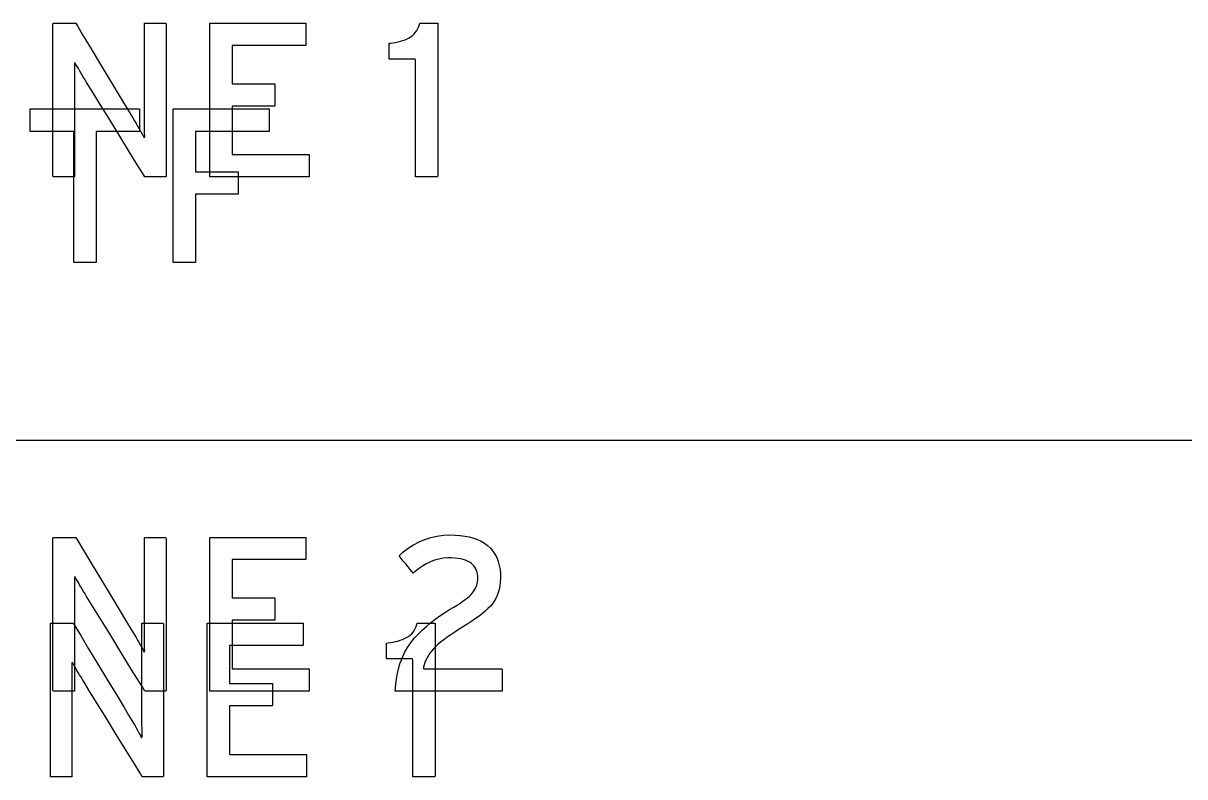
# Model space of a CAD drawing. Extents: x 1 to 47.7, y 0.2 to 35.
# Drawn here: x 12.157 to 12.891, y 11.594 to 12.071 of the extents above; entities that cross this region are included whole.
import ezdxf

# ---------------------------------------------------------------- set-up
doc = ezdxf.new("R2010")
doc.units = 0
doc.header["$MEASUREMENT"] = 0
for name, color, linetype in [('4_1__5U__UP_TO_TWO_IO_BOAR', 7, 'CONTINUOUS'), ('4_2__5U__FRONT_PANEL_W_24_', 7, 'CONTINUOUS'), ('5_1___24__TARGET_LEDS___12', 7, 'CONTINUOUS')]:
    doc.layers.add(name, color=color, linetype=linetype)

msp = doc.modelspace()

# ---------------------------------------------------------------- linework, layer by layer
at = {"layer": '4_1__5U__UP_TO_TWO_IO_BOAR'}
for points in [[(12.23421, 11.9736), (12.23284, 11.97582), (12.22919, 11.98176), (12.22393, 11.9903), (12.21776, 12.00034), (12.21133, 12.01077), (12.20535, 12.0205), (12.20048, 12.0284), (12.19741, 12.03339), (12.19643, 12.035), (12.19551, 12.03652), (12.19463, 12.038), (12.19378, 12.03944), (12.19295, 12.04083), (12.19216, 12.04218), (12.1914, 12.04349), (12.19066, 12.04476), (12.18995, 12.04598), (12.18966, 12.04519), (12.18966, 12.04285), (12.18967, 12.04044), (12.18968, 12.03795), (12.18969, 12.03539), (12.18971, 12.03275), (12.18973, 12.03004), (12.18976, 12.02726), (12.18979, 12.02439), (12.18979, 12.02261), (12.18979, 12.01809), (12.18979, 12.01128), (12.18979, 12.00311), (12.18979, 11.99447), (12.18979, 11.9863), (12.18979, 11.97949), (12.18979, 11.97497), (12.18978, 11.9736), (12.18915, 11.9736), (12.18772, 11.9736), (12.18574, 11.9736), (12.18345, 11.9736), (12.18112, 11.9736), (12.17898, 11.9736), (12.17728, 11.9736), (12.17628, 11.9736), (12.17611, 11.97428), (12.17611, 11.98058), (12.17611, 11.99204), (12.17611, 12.00689), (12.17611, 12.02338), (12.17611, 12.03975), (12.17611, 12.05423), (12.17611, 12.06506), (12.17611, 12.07047), (12.17638, 12.07078), (12.17756, 12.07078), (12.17942, 12.07078), (12.18172, 12.07078), (12.18418, 12.07078), (12.18655, 12.07078), (12.18856, 12.07078), (12.18996, 12.07078), (12.19048, 12.07078), (12.19179, 12.06862), (12.19527, 12.06284), (12.20029, 12.05453), (12.20619, 12.04476), (12.21231, 12.0346), (12.21802, 12.02514), (12.22267, 12.01744), (12.2256, 12.01259), (12.22659, 12.01093), (12.22764, 12.00913), (12.22864, 12.00739), (12.22961, 12.00571), (12.23053, 12.00409), (12.2314, 12.00254), (12.23224, 12.00105), (12.23303, 11.99962), (12.23378, 11.99825), (12.23407, 11.99903), (12.23404, 12.00144), (12.23402, 12.00392), (12.234, 12.00646), (12.23398, 12.00908), (12.23397, 12.01176), (12.23396, 12.01451), (12.23396, 12.01732), (12.23395, 12.02021), (12.23395, 12.02198), (12.23395, 12.02649), (12.23395, 12.03326), (12.23395, 12.0414), (12.23395, 12.05), (12.23395, 12.05814), (12.23395, 12.06492), (12.23395, 12.06942), (12.23397, 12.07078), (12.2346, 12.07078), (12.23603, 12.07078), (12.23801, 12.07078), (12.24029, 12.07078), (12.24263, 12.07078), (12.24477, 12.07078), (12.24647, 12.07078), (12.24747, 12.07078), (12.24764, 12.0701), (12.24764, 12.0638), (12.24764, 12.05234), (12.24764, 12.03749), (12.24764, 12.02099), (12.24764, 12.00463), (12.24764, 11.99015), (12.24764, 11.97932), (12.24764, 11.97391), (12.24738, 11.9736), (12.24629, 11.9736), (12.24454, 11.9736), (12.2424, 11.9736), (12.2401, 11.9736), (12.23789, 11.9736), (12.23601, 11.9736), (12.2347, 11.9736)], [(12.40512, 11.9736), (12.40512, 11.97645), (12.40512, 11.98404), (12.40512, 11.9949), (12.40512, 12.00758), (12.40512, 12.02063), (12.40512, 12.03258), (12.40512, 12.04199), (12.40512, 12.04739), (12.40496, 12.04813), (12.40375, 12.04813), (12.40164, 12.04813), (12.39896, 12.04813), (12.39604, 12.04813), (12.3932, 12.04813), (12.39077, 12.04813), (12.38907, 12.04813), (12.38843, 12.04813), (12.38843, 12.04851), (12.38843, 12.04954), (12.38843, 12.051), (12.38843, 12.05271), (12.38843, 12.05446), (12.38843, 12.05607), (12.38843, 12.05734), (12.38843, 12.05807), (12.38929, 12.05824), (12.39098, 12.05843), (12.39261, 12.05869), (12.39419, 12.05901), (12.3957, 12.0594), (12.39716, 12.05986), (12.39855, 12.06038), (12.39989, 12.06097), (12.40118, 12.06163), (12.40236, 12.06233), (12.40343, 12.06313), (12.4044, 12.06403), (12.40526, 12.06504), (12.40602, 12.06614), (12.40666, 12.06734), (12.4072, 12.06864), (12.40763, 12.07004), (12.40792, 12.07078), (12.40875, 12.07078), (12.41019, 12.07078), (12.41202, 12.07078), (12.41402, 12.07078), (12.41596, 12.07078), (12.41762, 12.07078), (12.41878, 12.07078), (12.41922, 12.07078), (12.41922, 12.06706), (12.41922, 12.05717), (12.41922, 12.04301), (12.41922, 12.02647), (12.41922, 12.00946), (12.41922, 11.99387), (12.41922, 11.98161), (12.41922, 11.97457), (12.41908, 11.9736), (12.41805, 11.9736), (12.41628, 11.9736), (12.41402, 11.9736), (12.41155, 11.9736), (12.40915, 11.9736), (12.4071, 11.9736), (12.40566, 11.9736)], [(12.23421, 11.64861), (12.23284, 11.65083), (12.22919, 11.65677), (12.22393, 11.66531), (12.21776, 11.67535), (12.21133, 11.68578), (12.20535, 11.6955), (12.20048, 11.70341), (12.19741, 11.7084), (12.19643, 11.71), (12.19551, 11.71153), (12.19463, 11.71301), (12.19378, 11.71445), (12.19295, 11.71584), (12.19216, 11.71719), (12.1914, 11.7185), (12.19066, 11.71976), (12.18995, 11.72099), (12.18966, 11.7202), (12.18966, 11.71786), (12.18967, 11.71545), (12.18968, 11.71296), (12.18969, 11.7104), (12.18971, 11.70776), (12.18973, 11.70505), (12.18976, 11.70226), (12.18979, 11.6994), (12.18979, 11.69762), (12.18979, 11.6931), (12.18979, 11.68629), (12.18979, 11.67811), (12.18979, 11.66948), (12.18979, 11.6613), (12.18979, 11.6545), (12.18979, 11.64997), (12.18978, 11.64861), (12.18915, 11.64861), (12.18772, 11.64861), (12.18574, 11.64861), (12.18345, 11.64861), (12.18112, 11.64861), (12.17898, 11.64861), (12.17728, 11.64861), (12.17628, 11.64861), (12.17611, 11.64929), (12.17611, 11.65559), (12.17611, 11.66704), (12.17611, 11.6819), (12.17611, 11.69839), (12.17611, 11.71476), (12.17611, 11.72924), (12.17611, 11.74007), (12.17611, 11.74548), (12.17638, 11.74579), (12.17756, 11.74579), (12.17942, 11.74579), (12.18172, 11.74579), (12.18418, 11.74579), (12.18655, 11.74579), (12.18856, 11.74579), (12.18996, 11.74579), (12.19048, 11.74579), (12.19179, 11.74362), (12.19527, 11.73785), (12.20029, 11.72954), (12.20619, 11.71977), (12.21231, 11.70961), (12.21802, 11.70015), (12.22267, 11.69245), (12.2256, 11.6876), (12.22659, 11.68594), (12.22764, 11.68414), (12.22864, 11.6824), (12.22961, 11.68072), (12.23053, 11.6791), (12.2314, 11.67755), (12.23224, 11.67606), (12.23303, 11.67463), (12.23378, 11.67326), (12.23407, 11.67404), (12.23404, 11.67645), (12.23402, 11.67893), (12.234, 11.68147), (12.23398, 11.68409), (12.23397, 11.68677), (12.23396, 11.68951), (12.23396, 11.69233), (12.23395, 11.69521), (12.23395, 11.69699), (12.23395, 11.70149), (12.23395, 11.70827), (12.23395, 11.71641), (12.23395, 11.72501), (12.23395, 11.73315), (12.23395, 11.73993), (12.23395, 11.74443), (12.23397, 11.74579), (12.2346, 11.74579), (12.23603, 11.74579), (12.23801, 11.74579), (12.24029, 11.74579), (12.24263, 11.74579), (12.24477, 11.74579), (12.24647, 11.74579), (12.24747, 11.74579), (12.24764, 11.74511), (12.24764, 11.73881), (12.24764, 11.72735), (12.24764, 11.7125), (12.24764, 11.696), (12.24764, 11.67964), (12.24764, 11.66516), (12.24764, 11.65433), (12.24764, 11.64891), (12.24738, 11.64861), (12.24629, 11.64861), (12.24454, 11.64861), (12.2424, 11.64861), (12.2401, 11.64861), (12.23789, 11.64861), (12.23601, 11.64861), (12.2347, 11.64861)], [(12.39231, 11.64861), (12.39271, 11.65327), (12.39334, 11.65769), (12.39422, 11.66187), (12.39532, 11.66582), (12.39667, 11.66953), (12.39825, 11.673), (12.40006, 11.67623), (12.40212, 11.67922), (12.4044, 11.68198), (12.40684, 11.68457), (12.40938, 11.68707), (12.41202, 11.68948), (12.41475, 11.69179), (12.41759, 11.69401), (12.42053, 11.69614), (12.42358, 11.69817), (12.42672, 11.70011), (12.42946, 11.70172), (12.43149, 11.70298), (12.43336, 11.7042), (12.43507, 11.70538), (12.43662, 11.70652), (12.438, 11.70761), (12.43922, 11.70867), (12.44028, 11.70969), (12.44118, 11.71067), (12.4419, 11.71163), (12.4425, 11.71261), (12.44303, 11.71361), (12.44348, 11.71462), (12.44385, 11.71565), (12.44414, 11.7167), (12.44435, 11.71777), (12.44448, 11.71885), (12.44453, 11.71996), (12.44448, 11.72126), (12.44434, 11.72253), (12.44409, 11.72372), (12.44373, 11.72485), (12.44326, 11.72591), (12.44269, 11.7269), (12.44202, 11.72782), (12.44124, 11.72868), (12.44035, 11.72946), (12.43929, 11.7302), (12.43809, 11.73084), (12.43674, 11.7314), (12.43526, 11.73186), (12.43363, 11.73224), (12.43187, 11.73252), (12.42996, 11.73272), (12.42791, 11.73282), (12.4255, 11.73281), (12.42265, 11.73255), (12.41988, 11.73205), (12.41718, 11.73131), (12.41455, 11.73034), (12.412, 11.72912), (12.40951, 11.72767), (12.4071, 11.72598), (12.40476, 11.72406), (12.40364, 11.72325), (12.40299, 11.72404), (12.4019, 11.72539), (12.4005, 11.7271), (12.39898, 11.72897), (12.39748, 11.73081), (12.39617, 11.73242), (12.39521, 11.73361), (12.39475, 11.73417), (12.39721, 11.73638), (12.40049, 11.73889), (12.4039, 11.74108), (12.40742, 11.74295), (12.41108, 11.74448), (12.41485, 11.74569), (12.41874, 11.74657), (12.42276, 11.74712), (12.42691, 11.74735), (12.43022, 11.74727), (12.43337, 11.74702), (12.43635, 11.7466), (12.43916, 11.74602), (12.4418, 11.74528), (12.44428, 11.74437), (12.44659, 11.74329), (12.44874, 11.74205), (12.45071, 11.74063), (12.45249, 11.73898), (12.45404, 11.73716), (12.45538, 11.73516), (12.45651, 11.73298), (12.45742, 11.73063), (12.45811, 11.72809), (12.45858, 11.72538), (12.45884, 11.72249), (12.45888, 11.71972), (12.45874, 11.71735), (12.45846, 11.71509), (12.45804, 11.71293), (12.45747, 11.71089), (12.45676, 11.70895), (12.45591, 11.70713), (12.45492, 11.70541), (12.45378, 11.70381), (12.45245, 11.70228), (12.45094, 11.70074), (12.44925, 11.69918), (12.4474, 11.69761), (12.44537, 11.69601), (12.44318, 11.6944), (12.44081, 11.69276), (12.43828, 11.69111), (12.43557, 11.68944), (12.43267, 11.68766), (12.42994, 11.68593), (12.42742, 11.68425), (12.4251, 11.68262), (12.42298, 11.68106), (12.42107, 11.67954), (12.41936, 11.67808), (12.41785, 11.67667), (12.41654, 11.67532), (12.41538, 11.67394), (12.41432, 11.67255), (12.41337, 11.67113), (12.41253, 11.66969), (12.41179, 11.66824), (12.41116, 11.66676), (12.41063, 11.66525), (12.4102, 11.66373), (12.41019, 11.66271), (12.41308, 11.66271), (12.41868, 11.66271), (12.42609, 11.66271), (12.43444, 11.66271), (12.44284, 11.66271), (12.4504, 11.66271), (12.45625, 11.66271), (12.45948, 11.66271), (12.45985, 11.66254), (12.45985, 11.66153), (12.45985, 11.65982), (12.45985, 11.65764), (12.45985, 11.65526), (12.45985, 11.65291), (12.45985, 11.65086), (12.45985, 11.64935), (12.45985, 11.64863), (12.45836, 11.64861), (12.45266, 11.64861), (12.44384, 11.64861), (12.43309, 11.64861), (12.4216, 11.64861), (12.41058, 11.64861), (12.40123, 11.64861), (12.39474, 11.64861)]]:
    msp.add_lwpolyline(points, close=True, dxfattribs=at)
for points in [[(12.27525, 11.9736), (12.27525, 12.07078), (12.33591, 12.07078), (12.33591, 12.05668), (12.28935, 12.05668), (12.28935, 12.03252), (12.31639, 12.03252), (12.31639, 12.01843), (12.28935, 12.01843), (12.28935, 11.9877), (12.33794, 11.9877), (12.33794, 11.9736), (12.27525, 11.9736)], [(12.27525, 11.64861), (12.27525, 11.74579), (12.33591, 11.74579), (12.33591, 11.73169), (12.28935, 11.73169), (12.28935, 11.70753), (12.31639, 11.70753), (12.31639, 11.69344), (12.28935, 11.69344), (12.28935, 11.66271), (12.33794, 11.66271), (12.33794, 11.64861), (12.27525, 11.64861)]]:
    msp.add_lwpolyline(points, dxfattribs=at)
at = {"layer": '4_2__5U__FRONT_PANEL_W_24_'}
for points in [[(12.20334, 12.00239), (12.20334, 11.91944), (12.18925, 11.91944), (12.18925, 12.00239), (12.16178, 12.00239), (12.16178, 12.01662), (12.23083, 12.01662), (12.23083, 12.00239), (12.20334, 12.00239)], [(12.26614, 12.00239), (12.26614, 11.97687), (12.29319, 11.97687), (12.29319, 11.96265), (12.26614, 11.96265), (12.26614, 11.91944), (12.25205, 11.91944), (12.25205, 12.01662), (12.3127, 12.01662), (12.3127, 12.00239), (12.26614, 12.00239)], [(11.6023, 11.80728), (12.92215, 11.80728)], [(12.27361, 11.59445), (12.27361, 11.69163), (12.33427, 11.69163), (12.33427, 11.67753), (12.28771, 11.67753), (12.28771, 11.65337), (12.31475, 11.65337), (12.31475, 11.63928), (12.28771, 11.63928), (12.28771, 11.60855), (12.3363, 11.60855), (12.3363, 11.59445), (12.27361, 11.59445)]]:
    msp.add_lwpolyline(points, dxfattribs=at)
for points in [[(12.23257, 11.59445), (12.2312, 11.59667), (12.22755, 11.60261), (12.22229, 11.61115), (12.21611, 11.62119), (12.20969, 11.63162), (12.20371, 11.64135), (12.19884, 11.64925), (12.19577, 11.65424), (12.19479, 11.65585), (12.19387, 11.65737), (12.19299, 11.65885), (12.19214, 11.66029), (12.19131, 11.66168), (12.19052, 11.66303), (12.18975, 11.66434), (12.18902, 11.66561), (12.18831, 11.66683), (12.18802, 11.66604), (12.18802, 11.6637), (12.18803, 11.66129), (12.18804, 11.6588), (12.18805, 11.65624), (12.18807, 11.6536), (12.18809, 11.65089), (12.18812, 11.64811), (12.18815, 11.64524), (12.18815, 11.64346), (12.18815, 11.63894), (12.18815, 11.63213), (12.18815, 11.62396), (12.18815, 11.61532), (12.18815, 11.60714), (12.18815, 11.60034), (12.18815, 11.59581), (12.18814, 11.59445), (12.18751, 11.59445), (12.18608, 11.59445), (12.18409, 11.59445), (12.18181, 11.59445), (12.17948, 11.59445), (12.17734, 11.59445), (12.17564, 11.59445), (12.17463, 11.59445), (12.17447, 11.59513), (12.17447, 11.60143), (12.17447, 11.61289), (12.17447, 11.62774), (12.17447, 11.64423), (12.17447, 11.6606), (12.17447, 11.67508), (12.17447, 11.68591), (12.17447, 11.69132), (12.17474, 11.69163), (12.17592, 11.69163), (12.17778, 11.69163), (12.18007, 11.69163), (12.18254, 11.69163), (12.1849, 11.69163), (12.18692, 11.69163), (12.18832, 11.69163), (12.18884, 11.69163), (12.19015, 11.68947), (12.19363, 11.68369), (12.19865, 11.67538), (12.20454, 11.66561), (12.21067, 11.65545), (12.21638, 11.64599), (12.22103, 11.63829), (12.22395, 11.63344), (12.22494, 11.63178), (12.22599, 11.62998), (12.227, 11.62824), (12.22796, 11.62656), (12.22889, 11.62494), (12.22976, 11.62339), (12.2306, 11.6219), (12.23139, 11.62047), (12.23214, 11.6191), (12.23243, 11.61988), (12.2324, 11.62229), (12.23238, 11.62477), (12.23236, 11.62731), (12.23234, 11.62993), (12.23233, 11.63261), (12.23232, 11.63536), (12.23232, 11.63817), (12.23231, 11.64106), (12.23231, 11.64283), (12.23231, 11.64734), (12.23231, 11.65411), (12.23231, 11.66225), (12.23231, 11.67085), (12.23231, 11.67899), (12.23231, 11.68577), (12.23231, 11.69027), (12.23232, 11.69163), (12.23296, 11.69163), (12.23439, 11.69163), (12.23637, 11.69163), (12.23865, 11.69163), (12.24099, 11.69163), (12.24313, 11.69163), (12.24482, 11.69163), (12.24583, 11.69163), (12.246, 11.69095), (12.246, 11.68465), (12.246, 11.67319), (12.246, 11.65834), (12.246, 11.64184), (12.246, 11.62548), (12.246, 11.611), (12.246, 11.60017), (12.246, 11.59476), (12.24574, 11.59445), (12.24464, 11.59445), (12.2429, 11.59445), (12.24076, 11.59445), (12.23846, 11.59445), (12.23625, 11.59445), (12.23437, 11.59445), (12.23306, 11.59445)], [(12.40348, 11.59445), (12.40348, 11.5973), (12.40348, 11.60489), (12.40348, 11.61575), (12.40348, 11.62843), (12.40348, 11.64148), (12.40348, 11.65343), (12.40348, 11.66284), (12.40348, 11.66824), (12.40332, 11.66898), (12.40211, 11.66898), (12.4, 11.66898), (12.39732, 11.66898), (12.3944, 11.66898), (12.39156, 11.66898), (12.38912, 11.66898), (12.38743, 11.66898), (12.38679, 11.66898), (12.38679, 11.66936), (12.38679, 11.67038), (12.38679, 11.67185), (12.38679, 11.67356), (12.38679, 11.67531), (12.38679, 11.67692), (12.38679, 11.67819), (12.38679, 11.67892), (12.38765, 11.67909), (12.38934, 11.67928), (12.39097, 11.67954), (12.39254, 11.67986), (12.39406, 11.68025), (12.39551, 11.68071), (12.39691, 11.68123), (12.39825, 11.68182), (12.39954, 11.68247), (12.40072, 11.68318), (12.40179, 11.68398), (12.40276, 11.68488), (12.40362, 11.68589), (12.40437, 11.68699), (12.40502, 11.68819), (12.40556, 11.68949), (12.40599, 11.69089), (12.40628, 11.69163), (12.40711, 11.69163), (12.40855, 11.69163), (12.41038, 11.69163), (12.41237, 11.69163), (12.41432, 11.69163), (12.41598, 11.69163), (12.41714, 11.69163), (12.41758, 11.69163), (12.41758, 11.68791), (12.41758, 11.67802), (12.41758, 11.66386), (12.41758, 11.64732), (12.41758, 11.63031), (12.41758, 11.61472), (12.41758, 11.60246), (12.41758, 11.59542), (12.41743, 11.59445), (12.41641, 11.59445), (12.41464, 11.59445), (12.41238, 11.59445), (12.40991, 11.59445), (12.40751, 11.59445), (12.40546, 11.59445), (12.40402, 11.59445)]]:
    msp.add_lwpolyline(points, close=True, dxfattribs=at)
at = {"layer": '5_1___24__TARGET_LEDS___12'}
for points in [[(12.20334, 12.00239), (12.20334, 11.91944), (12.18925, 11.91944), (12.18925, 12.00239), (12.16178, 12.00239), (12.16178, 12.01662), (12.23083, 12.01662), (12.23083, 12.00239), (12.20334, 12.00239)], [(12.26614, 12.00239), (12.26614, 11.97687), (12.29319, 11.97687), (12.29319, 11.96265), (12.26614, 11.96265), (12.26614, 11.91944), (12.25205, 11.91944), (12.25205, 12.01662), (12.3127, 12.01662), (12.3127, 12.00239), (12.26614, 12.00239)], [(11.6023, 11.80728), (12.92215, 11.80728)], [(12.27361, 11.59445), (12.27361, 11.69163), (12.33427, 11.69163), (12.33427, 11.67753), (12.28771, 11.67753), (12.28771, 11.65337), (12.31475, 11.65337), (12.31475, 11.63928), (12.28771, 11.63928), (12.28771, 11.60855), (12.3363, 11.60855), (12.3363, 11.59445), (12.27361, 11.59445)]]:
    msp.add_lwpolyline(points, dxfattribs=at)
for points in [[(12.23257, 11.59445), (12.2312, 11.59667), (12.22755, 11.60261), (12.22229, 11.61115), (12.21611, 11.62119), (12.20969, 11.63162), (12.20371, 11.64135), (12.19884, 11.64925), (12.19577, 11.65424), (12.19479, 11.65585), (12.19387, 11.65737), (12.19299, 11.65885), (12.19214, 11.66029), (12.19131, 11.66168), (12.19052, 11.66303), (12.18975, 11.66434), (12.18902, 11.66561), (12.18831, 11.66683), (12.18802, 11.66604), (12.18802, 11.6637), (12.18803, 11.66129), (12.18804, 11.6588), (12.18805, 11.65624), (12.18807, 11.6536), (12.18809, 11.65089), (12.18812, 11.64811), (12.18815, 11.64524), (12.18815, 11.64346), (12.18815, 11.63894), (12.18815, 11.63213), (12.18815, 11.62396), (12.18815, 11.61532), (12.18815, 11.60714), (12.18815, 11.60034), (12.18815, 11.59581), (12.18814, 11.59445), (12.18751, 11.59445), (12.18608, 11.59445), (12.18409, 11.59445), (12.18181, 11.59445), (12.17948, 11.59445), (12.17734, 11.59445), (12.17564, 11.59445), (12.17463, 11.59445), (12.17447, 11.59513), (12.17447, 11.60143), (12.17447, 11.61289), (12.17447, 11.62774), (12.17447, 11.64423), (12.17447, 11.6606), (12.17447, 11.67508), (12.17447, 11.68591), (12.17447, 11.69132), (12.17474, 11.69163), (12.17592, 11.69163), (12.17778, 11.69163), (12.18007, 11.69163), (12.18254, 11.69163), (12.1849, 11.69163), (12.18692, 11.69163), (12.18832, 11.69163), (12.18884, 11.69163), (12.19015, 11.68947), (12.19363, 11.68369), (12.19865, 11.67538), (12.20454, 11.66561), (12.21067, 11.65545), (12.21638, 11.64599), (12.22103, 11.63829), (12.22395, 11.63344), (12.22494, 11.63178), (12.22599, 11.62998), (12.227, 11.62824), (12.22796, 11.62656), (12.22889, 11.62494), (12.22976, 11.62339), (12.2306, 11.6219), (12.23139, 11.62047), (12.23214, 11.6191), (12.23243, 11.61988), (12.2324, 11.62229), (12.23238, 11.62477), (12.23236, 11.62731), (12.23234, 11.62993), (12.23233, 11.63261), (12.23232, 11.63536), (12.23232, 11.63817), (12.23231, 11.64106), (12.23231, 11.64283), (12.23231, 11.64734), (12.23231, 11.65411), (12.23231, 11.66225), (12.23231, 11.67085), (12.23231, 11.67899), (12.23231, 11.68577), (12.23231, 11.69027), (12.23232, 11.69163), (12.23296, 11.69163), (12.23439, 11.69163), (12.23637, 11.69163), (12.23865, 11.69163), (12.24099, 11.69163), (12.24313, 11.69163), (12.24482, 11.69163), (12.24583, 11.69163), (12.246, 11.69095), (12.246, 11.68465), (12.246, 11.67319), (12.246, 11.65834), (12.246, 11.64184), (12.246, 11.62548), (12.246, 11.611), (12.246, 11.60017), (12.246, 11.59476), (12.24574, 11.59445), (12.24464, 11.59445), (12.2429, 11.59445), (12.24076, 11.59445), (12.23846, 11.59445), (12.23625, 11.59445), (12.23437, 11.59445), (12.23306, 11.59445)], [(12.40348, 11.59445), (12.40348, 11.5973), (12.40348, 11.60489), (12.40348, 11.61575), (12.40348, 11.62843), (12.40348, 11.64148), (12.40348, 11.65343), (12.40348, 11.66284), (12.40348, 11.66824), (12.40332, 11.66898), (12.40211, 11.66898), (12.4, 11.66898), (12.39732, 11.66898), (12.3944, 11.66898), (12.39156, 11.66898), (12.38912, 11.66898), (12.38743, 11.66898), (12.38679, 11.66898), (12.38679, 11.66936), (12.38679, 11.67038), (12.38679, 11.67185), (12.38679, 11.67356), (12.38679, 11.67531), (12.38679, 11.67692), (12.38679, 11.67819), (12.38679, 11.67892), (12.38765, 11.67909), (12.38934, 11.67928), (12.39097, 11.67954), (12.39254, 11.67986), (12.39406, 11.68025), (12.39551, 11.68071), (12.39691, 11.68123), (12.39825, 11.68182), (12.39954, 11.68247), (12.40072, 11.68318), (12.40179, 11.68398), (12.40276, 11.68488), (12.40362, 11.68589), (12.40437, 11.68699), (12.40502, 11.68819), (12.40556, 11.68949), (12.40599, 11.69089), (12.40628, 11.69163), (12.40711, 11.69163), (12.40855, 11.69163), (12.41038, 11.69163), (12.41237, 11.69163), (12.41432, 11.69163), (12.41598, 11.69163), (12.41714, 11.69163), (12.41758, 11.69163), (12.41758, 11.68791), (12.41758, 11.67802), (12.41758, 11.66386), (12.41758, 11.64732), (12.41758, 11.63031), (12.41758, 11.61472), (12.41758, 11.60246), (12.41758, 11.59542), (12.41743, 11.59445), (12.41641, 11.59445), (12.41464, 11.59445), (12.41238, 11.59445), (12.40991, 11.59445), (12.40751, 11.59445), (12.40546, 11.59445), (12.40402, 11.59445)]]:
    msp.add_lwpolyline(points, close=True, dxfattribs=at)

doc.saveas('drawing.dxf')
